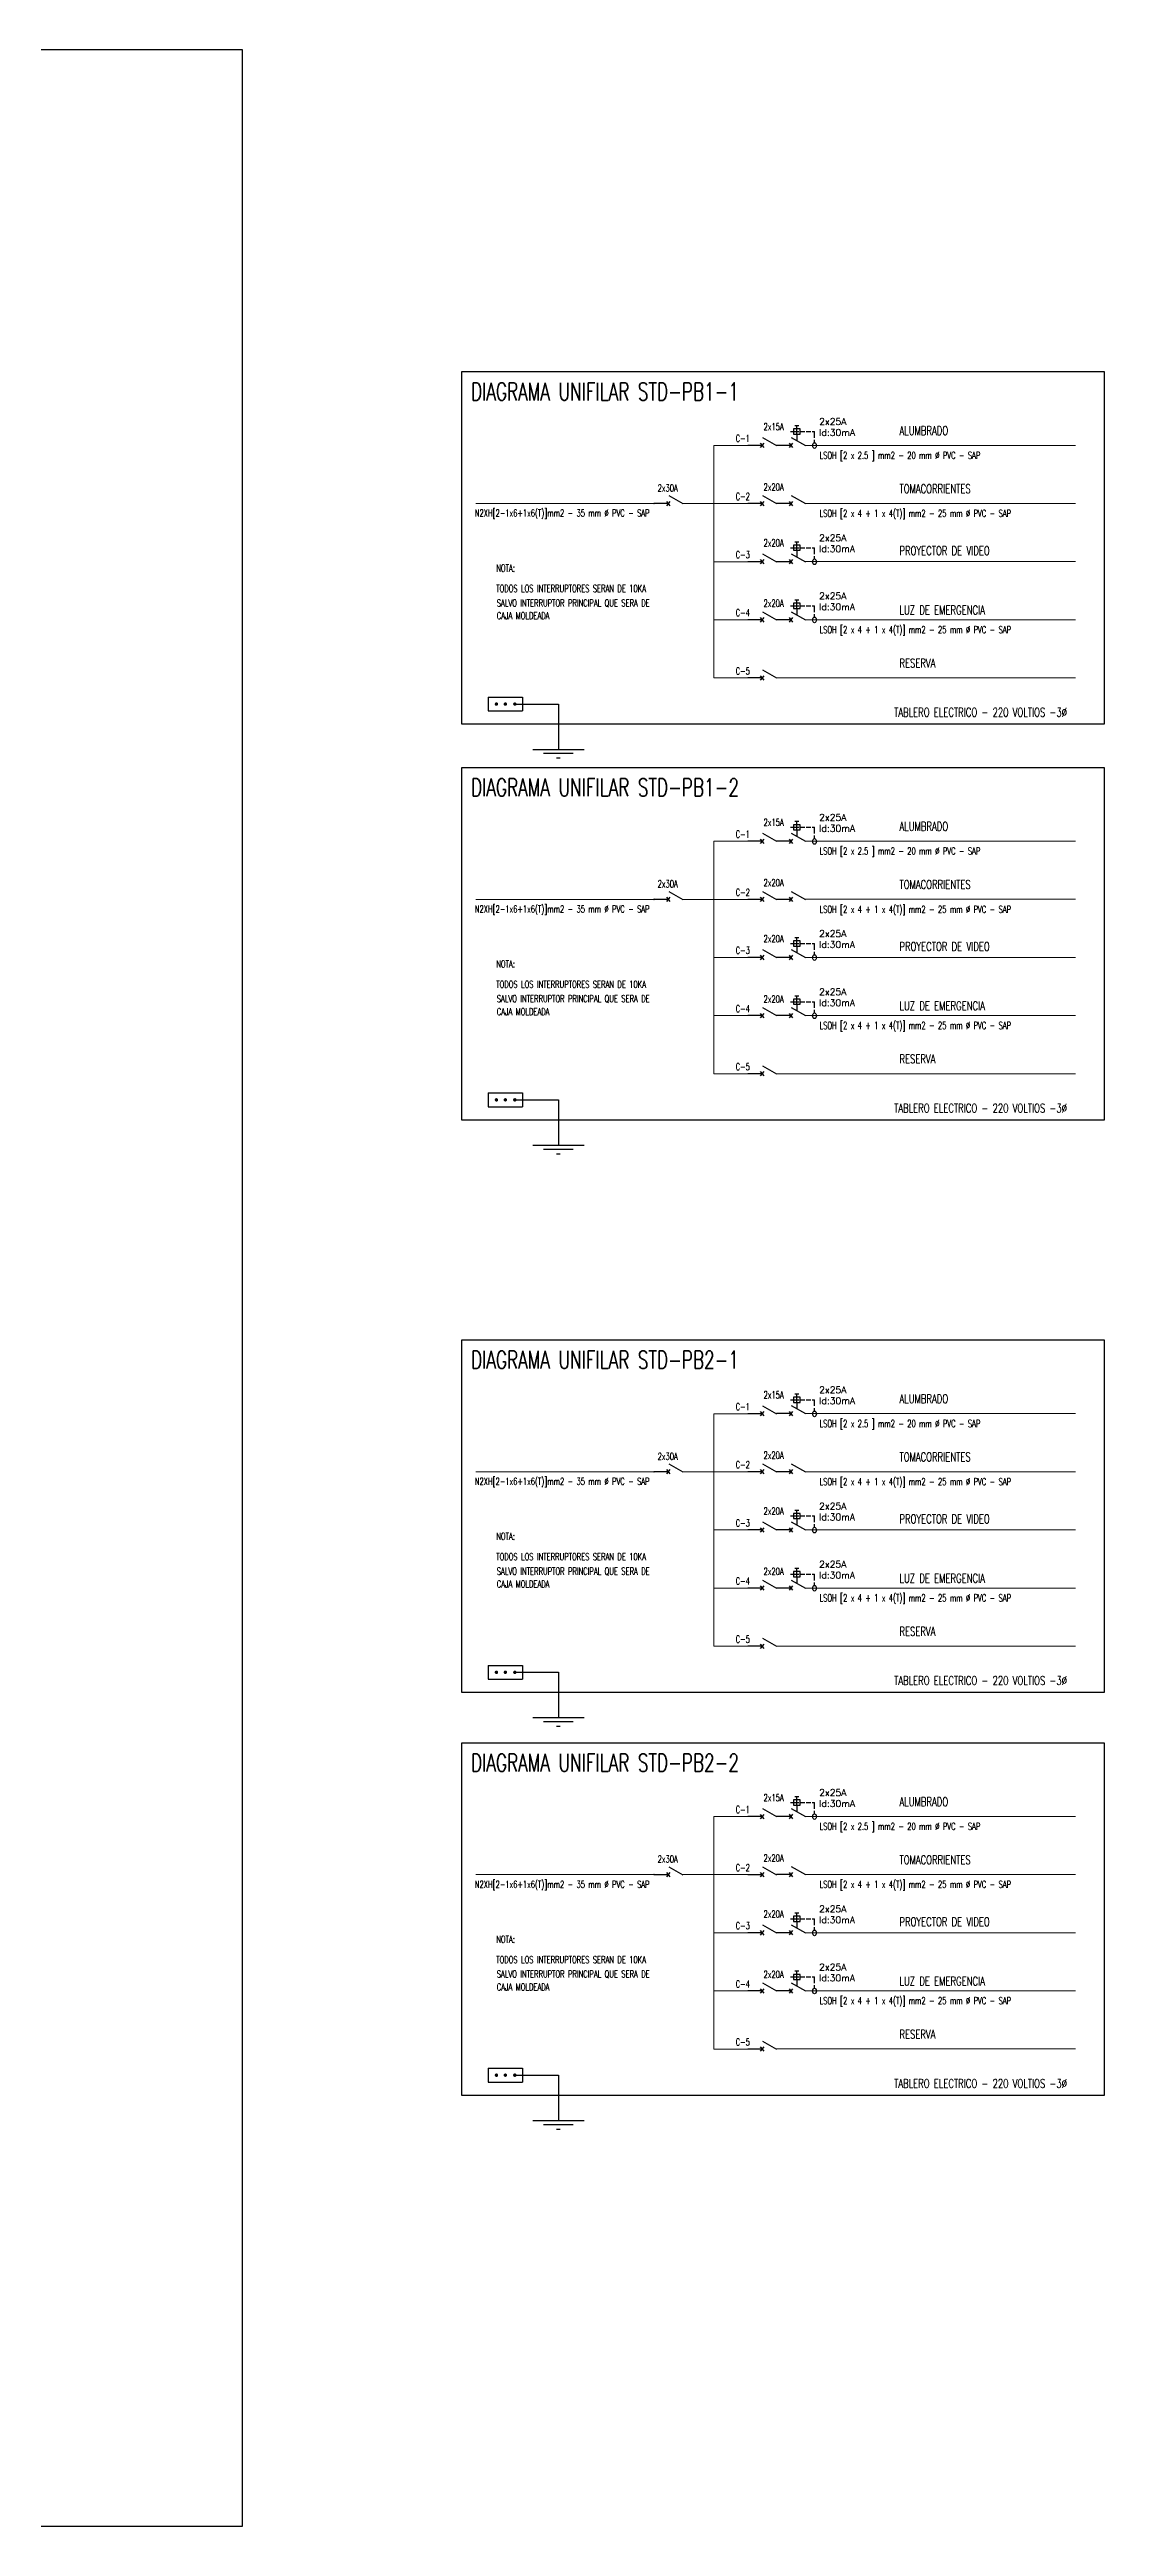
# Model space of a CAD drawing. Header units: millimetres. Extents: x 3354 to 3637, y 1117 to 1358.
# Drawn here: x 3459.94 to 3474.73, y 1164.46 to 1199.18 of the extents above; entities that cross this region are included whole.
import ezdxf

# ---------------------------------------------------------------- set-up
doc = ezdxf.new("R2010")
doc.units = ezdxf.units.MM
doc.linetypes.add('CONTINUA', pattern=[0])
doc.linetypes.add('HIDDEN2', pattern=[0.1875, 0.125, -0.0625])
doc.layers.add('06- DIAFRAMA UNIFILARES', color=44, linetype='HIDDEN2', lineweight=15)
for name, color, linetype in [('06-LNA FZA', 150, 'Continuous'), ('10LAUXILIAR', 1, 'Continuous'), ('40ALUMBRADO', 5, 'Continuous'), ('B-NOTAS', 7, 'Continuous'), ('EQUIPOS', 4, 'Continuous'), ('G-TEXTOS-NOTAS', 7, 'Continuous')]:
    doc.layers.add(name, color=color, linetype=linetype)
doc.styles.add('50-NOTAS', font='romans.shx', dxfattribs={"height": 0.1})
doc.styles.add('B-NOTAS', font='romans.shx', dxfattribs={"width": 0.8, "height": 2.5})

# ---------------------------------------------------------------- blocks, each defined once
blk = doc.blocks.new('SC')
at = {"layer": '06-LNA FZA'}
for p, q in [((-0.432, 0.057), (-0.342, -0.059)), ((-0.342, 0.057), (-0.432, -0.059)), ((-0.374, 0.211), (0, -0.001)), ((-0.387, -0.001), (-0.765, -0.001))]:
    blk.add_line(p, q, dxfattribs=at)
blk = doc.blocks.new('DIFERENCIAL')
at = {"color": 1, "linetype": 'Continuous', "ltscale": 0.1}
for p, q in [((-0.509, 0.412), (-0.575, 0.412)), ((-0.642, 0.319), (-0.602, 0.319)), ((-0.58, 0.319), (-0.504, 0.319)), ((-0.542, 0.281), (-0.542, 0.356)), ((-0.48, 0.319), (-0.407, 0.319)), ((-0.385, 0.319), (-0.31, 0.319)), ((-0.287, 0.319), (-0.248, 0.319)), ((-0.248, 0.216), (-0.248, 0.319)), ((-0.248, 0.134), (-0.248, 0.183))]:
    blk.add_line(p, q, dxfattribs=at)
for points in [[(-0.542, 0.376), (-0.542, 0.412)], [(-0.542, 0.261), (-0.542, 0.171)]]:
    blk.add_lwpolyline(points, dxfattribs=at)
blk.add_lwpolyline([(-0.596, 0.276), (-0.486, 0.276), (-0.486, 0.361), (-0.596, 0.361)], close=True, dxfattribs=at)
blk.add_ellipse((-0.248, 0.087), major_axis=(0, -0.0467), ratio=0.654896, dxfattribs=at)
at = {"layer": 'G-TEXTOS-NOTAS', "style": '50-NOTAS'}
for s, p in [('2x25A', (-0.172, 0.427)), ('Id:30mA', (-0.172, 0.247))]:
    blk.add_text(s, height=0.11, dxfattribs=at).set_placement(p)
blk = doc.blocks.new('ID')
at = {"color": 1, "linetype": 'Continuous', "ltscale": 0.1}
for p, q in [((3472.703, 1590.813), (3472.737, 1590.813)), ((3472.756, 1590.813), (3472.82, 1590.813)), ((3472.816, 1590.892), (3472.76, 1590.892)), ((3472.788, 1590.781), (3472.788, 1590.845)), ((3472.841, 1590.813), (3472.903, 1590.813)), ((3472.922, 1590.813), (3472.986, 1590.813)), ((3473.005, 1590.813), (3473.038, 1590.813)), ((3473.038, 1590.725), (3473.038, 1590.813)), ((3473.038, 1590.655), (3473.038, 1590.697))]:
    blk.add_line(p, q, dxfattribs=at)
blk.add_lwpolyline([(3472.742, 1590.777), (3472.835, 1590.777), (3472.835, 1590.849), (3472.742, 1590.849)], close=True, dxfattribs=at)
for points in [[(3472.788, 1590.862), (3472.788, 1590.892)], [(3472.788, 1590.764), (3472.788, 1590.687)]]:
    blk.add_lwpolyline(points, dxfattribs=at)
blk.add_ellipse((3473.038, 1590.616), major_axis=(0, -0.0398), ratio=0.654896, dxfattribs=at)
at = {"layer": 'G-TEXTOS-NOTAS', "style": '50-NOTAS'}
for s, p in [('2x25A', (3473.103, 1590.905)), ('Id:30mA', (3473.103, 1590.752))]:
    blk.add_text(s, height=0.0937, dxfattribs=at).set_placement(p)

msp = doc.modelspace()

# ---------------------------------------------------------------- linework, layer by layer
at = {"ltscale": 2}
msp.add_lwpolyline([(3410.089, 1199.183), (3462.641, 1199.183), (3462.641, 1164.459), (3410.089, 1164.459)], close=True, dxfattribs=at)
at = {"layer": '06- DIAFRAMA UNIFILARES', "color": 150, "linetype": 'CONTINUA'}
for p, q in [((3469.256, 1193.633), (3469.256, 1190.373)), ((3469.73, 1193.633), (3469.256, 1193.633)), ((3470.538, 1193.634), (3474.326, 1193.634)), ((3468.418, 1192.818), (3465.917, 1192.818)), ((3469.256, 1192.818), (3468.819, 1192.818)), ((3469.73, 1192.818), (3469.256, 1192.818)), ((3470.538, 1192.819), (3474.326, 1192.819)), ((3469.73, 1192.003), (3469.256, 1192.003)), ((3470.538, 1192.004), (3474.326, 1192.004)), ((3469.73, 1191.188), (3469.256, 1191.188)), ((3470.538, 1191.189), (3474.326, 1191.189)), ((3469.73, 1190.373), (3469.256, 1190.373)), ((3470.133, 1190.374), (3474.326, 1190.374)), ((3469.256, 1188.084), (3469.256, 1184.825)), ((3469.73, 1188.084), (3469.256, 1188.084)), ((3470.538, 1188.085), (3474.326, 1188.085)), ((3468.418, 1187.269), (3465.917, 1187.269)), ((3469.256, 1187.269), (3468.819, 1187.269)), ((3469.73, 1187.269), (3469.256, 1187.269)), ((3470.538, 1187.27), (3474.326, 1187.27)), ((3469.73, 1186.454), (3469.256, 1186.454)), ((3470.538, 1186.455), (3474.326, 1186.455)), ((3469.73, 1185.64), (3469.256, 1185.64)), ((3470.538, 1185.64), (3474.326, 1185.64)), ((3469.73, 1184.825), (3469.256, 1184.825)), ((3470.133, 1184.825), (3474.326, 1184.825)), ((3469.256, 1180.059), (3469.256, 1176.8)), ((3469.73, 1180.059), (3469.256, 1180.059)), ((3470.538, 1180.06), (3474.326, 1180.06)), ((3468.418, 1179.245), (3465.917, 1179.245)), ((3469.256, 1179.245), (3468.819, 1179.245)), ((3469.73, 1179.245), (3469.256, 1179.245)), ((3470.538, 1179.245), (3474.326, 1179.245)), ((3469.73, 1178.43), (3469.256, 1178.43)), ((3470.538, 1178.43), (3474.326, 1178.43)), ((3469.73, 1177.615), (3469.256, 1177.615)), ((3470.538, 1177.615), (3474.326, 1177.615)), ((3469.73, 1176.8), (3469.256, 1176.8)), ((3470.133, 1176.8), (3474.326, 1176.8)), ((3469.256, 1174.412), (3469.256, 1171.152)), ((3469.73, 1174.412), (3469.256, 1174.412)), ((3470.538, 1174.412), (3474.326, 1174.412)), ((3468.418, 1173.597), (3465.917, 1173.597)), ((3469.256, 1173.597), (3468.819, 1173.597)), ((3469.73, 1173.597), (3469.256, 1173.597)), ((3470.538, 1173.597), (3474.326, 1173.597)), ((3469.73, 1172.782), (3469.256, 1172.782)), ((3470.538, 1172.783), (3474.326, 1172.783)), ((3469.73, 1171.967), (3469.256, 1171.967)), ((3470.538, 1171.968), (3474.326, 1171.968)), ((3469.73, 1171.152), (3469.256, 1171.152)), ((3470.133, 1171.153), (3474.326, 1171.153))]:
    msp.add_line(p, q, dxfattribs=at)
at = {"layer": '10LAUXILIAR', "color": 3, "linetype": 'Continuous'}
for p, q in [((3466.091, 1190.103, -1.41), (3466.571, 1190.103, -1.41)), ((3466.091, 1190.103, -1.41), (3466.091, 1189.911, -1.41)), ((3466.476, 1190.007, -1.41), (3467.074, 1190.007, -1.41)), ((3466.571, 1190.103, -1.41), (3466.571, 1189.911, -1.41)), ((3467.074, 1190.007, -1.41), (3467.074, 1189.372, -1.41)), ((3466.091, 1189.911, -1.41), (3466.571, 1189.911, -1.41)), ((3466.714, 1189.372, -1.41), (3467.434, 1189.372, -1.41)), ((3466.865, 1189.318, -1.41), (3467.283, 1189.318, -1.41)), ((3467.047, 1189.252, -1.41), (3467.101, 1189.252, -1.41)), ((3466.091, 1184.555, -1.41), (3466.571, 1184.555, -1.41)), ((3466.091, 1184.555, -1.41), (3466.091, 1184.363, -1.41)), ((3466.476, 1184.459, -1.41), (3467.074, 1184.459, -1.41)), ((3466.571, 1184.555, -1.41), (3466.571, 1184.363, -1.41)), ((3467.074, 1184.459, -1.41), (3467.074, 1183.824, -1.41)), ((3466.091, 1184.363, -1.41), (3466.571, 1184.363, -1.41)), ((3466.714, 1183.824, -1.41), (3467.434, 1183.824, -1.41)), ((3466.865, 1183.769, -1.41), (3467.283, 1183.769, -1.41)), ((3467.047, 1183.704, -1.41), (3467.101, 1183.704, -1.41)), ((3466.091, 1176.53, -1.41), (3466.571, 1176.53, -1.41)), ((3466.091, 1176.53, -1.41), (3466.091, 1176.338, -1.41)), ((3466.571, 1176.53, -1.41), (3466.571, 1176.338, -1.41)), ((3466.091, 1176.338, -1.41), (3466.571, 1176.338, -1.41)), ((3466.476, 1176.434, -1.41), (3467.074, 1176.434, -1.41)), ((3467.074, 1176.434, -1.41), (3467.074, 1175.799, -1.41)), ((3466.714, 1175.799, -1.41), (3467.434, 1175.799, -1.41)), ((3466.865, 1175.744, -1.41), (3467.283, 1175.744, -1.41)), ((3467.047, 1175.679, -1.41), (3467.101, 1175.679, -1.41)), ((3466.091, 1170.882, -1.41), (3466.571, 1170.882, -1.41)), ((3466.091, 1170.882, -1.41), (3466.091, 1170.69, -1.41)), ((3466.571, 1170.882, -1.41), (3466.571, 1170.69, -1.41)), ((3466.091, 1170.69, -1.41), (3466.571, 1170.69, -1.41)), ((3466.476, 1170.786, -1.41), (3467.074, 1170.786, -1.41)), ((3467.074, 1170.786, -1.41), (3467.074, 1170.151, -1.41)), ((3466.714, 1170.151, -1.41), (3467.434, 1170.151, -1.41)), ((3466.865, 1170.096, -1.41), (3467.283, 1170.096, -1.41)), ((3467.047, 1170.031, -1.41), (3467.101, 1170.031, -1.41))]:
    msp.add_line(p, q, dxfattribs=at)
at = {"layer": '10LAUXILIAR', "color": 3, "linetype": 'Continuous', "const_width": 0.024}
for points in [[(3466.194, 1190.007, 1), (3466.218, 1190.007, 1)], [(3466.319, 1190.007, 1), (3466.343, 1190.007, 1)], [(3466.452, 1190.007, 1), (3466.476, 1190.007, 1)], [(3466.194, 1184.459, 1), (3466.218, 1184.459, 1)], [(3466.319, 1184.459, 1), (3466.343, 1184.459, 1)], [(3466.452, 1184.459, 1), (3466.476, 1184.459, 1)], [(3466.194, 1176.434, 1), (3466.218, 1176.434, 1)], [(3466.319, 1176.434, 1), (3466.343, 1176.434, 1)], [(3466.452, 1176.434, 1), (3466.476, 1176.434, 1)], [(3466.194, 1170.786, 1), (3466.218, 1170.786, 1)], [(3466.319, 1170.786, 1), (3466.343, 1170.786, 1)], [(3466.452, 1170.786, 1), (3466.476, 1170.786, 1)]]:
    msp.add_lwpolyline(points, format="xyb", close=True, dxfattribs=at)
at = {"layer": '40ALUMBRADO'}
for points in [[(3474.732, 1194.664), (3465.714, 1194.664), (3465.714, 1189.728), (3474.732, 1189.728)], [(3474.732, 1189.115), (3465.714, 1189.115), (3465.714, 1184.179), (3474.732, 1184.179)], [(3474.732, 1181.09), (3465.714, 1181.09), (3465.714, 1176.154), (3474.732, 1176.154)], [(3474.732, 1175.442), (3465.714, 1175.442), (3465.714, 1170.506), (3474.732, 1170.506)]]:
    msp.add_lwpolyline(points, close=True, dxfattribs=at)
for points in [[(3468.418, 1192.819), (3468.415, 1192.819), (3468.415, 1192.818), (3468.418, 1192.818)], [(3468.819, 1192.818), (3468.819, 1192.818), (3468.819, 1192.819), (3468.819, 1192.819)], [(3468.418, 1187.27), (3468.415, 1187.27), (3468.415, 1187.269), (3468.418, 1187.269)], [(3468.819, 1187.269), (3468.819, 1187.269), (3468.819, 1187.27), (3468.819, 1187.27)], [(3468.418, 1179.245), (3468.415, 1179.245), (3468.415, 1179.245), (3468.418, 1179.245)], [(3468.819, 1179.245), (3468.819, 1179.245), (3468.819, 1179.245), (3468.819, 1179.245)], [(3468.418, 1173.597), (3468.415, 1173.597), (3468.415, 1173.597), (3468.418, 1173.597)], [(3468.819, 1173.597), (3468.819, 1173.597), (3468.819, 1173.597), (3468.819, 1173.597)]]:
    msp.add_lwpolyline(points, dxfattribs=at)

# ---------------------------------------------------------------- block references
at = {"layer": '06- DIAFRAMA UNIFILARES', "color": 1, "linetype": 'CONTINUA', "xscale": 0.5280000000003002, "yscale": 0.5280000000003002, "zscale": 0.5280000000003002}
for p in [(3470.134, 1193.634), (3470.538, 1193.634), (3468.819, 1192.819), (3470.134, 1192.819), (3470.538, 1192.819), (3470.134, 1192.004), (3470.538, 1192.004), (3470.134, 1191.189), (3470.538, 1191.189), (3470.134, 1190.374), (3470.134, 1188.085), (3470.538, 1188.085), (3468.819, 1187.27), (3470.134, 1187.27), (3470.538, 1187.27), (3470.134, 1186.455), (3470.538, 1186.455), (3470.134, 1185.64), (3470.538, 1185.641), (3470.134, 1184.825), (3470.134, 1180.06), (3470.538, 1180.061), (3468.819, 1179.245), (3470.134, 1179.245), (3470.538, 1179.246), (3470.134, 1178.43), (3470.538, 1178.431), (3470.134, 1177.615), (3470.538, 1177.616), (3470.134, 1176.8), (3470.134, 1174.412), (3470.538, 1174.413), (3468.819, 1173.597), (3470.134, 1173.597), (3470.538, 1173.598), (3470.134, 1172.782), (3470.538, 1172.783), (3470.134, 1171.967), (3470.538, 1171.968), (3470.134, 1171.152)]:
    msp.add_blockref('SC', p, dxfattribs=at)
at = {"layer": '40ALUMBRADO'}
for p in [(-2.372, -398.614), (-2.372, -398.614), (-2.372, -399.429), (-2.372, -399.429), (-2.372, -404.163), (-2.372, -404.163), (-2.372, -404.978), (-2.372, -404.978), (-2.372, -412.188), (-2.372, -412.188), (-2.372, -413.003), (-2.372, -413.003), (-2.372, -417.835), (-2.372, -417.835), (-2.372, -418.65), (-2.372, -418.65)]:
    msp.add_blockref('ID', p, dxfattribs=at)
at = {"layer": 'EQUIPOS', "color": 3, "xscale": 0.8522151218380829, "yscale": 0.8522151218380829, "zscale": 0.8522151218380829}
for p in [(3470.878, 1193.557), (3470.878, 1188.008), (3470.878, 1179.983), (3470.878, 1174.336)]:
    msp.add_blockref('DIFERENCIAL', p, dxfattribs=at)

# ---------------------------------------------------------------- texts
at = {"layer": 'B-NOTAS', "style": 'B-NOTAS', "width": 0.7}
for s, height, p in [('DIAGRAMA UNIFILAR STD-PB1-1', 0.2475, (3465.85, 1194.265)), ('2x15A', 0.099, (3469.952, 1193.847)), ('ALUMBRADO ', 0.1237, (3471.857, 1193.779)), ('LSOH [2 x 2.5 ] mm2 - 20 mm %%C PVC - SAP', 0.099, (3470.737, 1193.446)), ('2x30A', 0.099, (3468.467, 1192.987)), ('2x20A', 0.099, (3469.952, 1193.001)), ('TOMACORRIENTES', 0.12375, (3471.857, 1192.965)), ('N2XH[2-1x6+1x6(T)]mm2 - 35 mm %%C PVC - SAP', 0.099, (3465.903, 1192.635, 1.41)), ('LSOH [2 x 4 + 1 x 4(T)] mm2 - 25 mm %%C PVC - SAP', 0.099, (3470.737, 1192.631)), ('2x20A', 0.099, (3469.952, 1192.218)), ('2x20A', 0.099, (3469.952, 1192.218)), ('PROYECTOR DE VIDEO', 0.12375, (3471.857, 1192.096)), ('NOTA:', 0.099, (3466.203, 1191.863)), ('TODOS LOS INTERRUPTORES SERAN DE 10KA', 0.099, (3466.203, 1191.578)), ('SALVO INTERRUPTOR PRINCIPAL QUE SERA DE ', 0.099, (3466.211, 1191.376)), ('2x20A', 0.099, (3469.952, 1191.372)), ('LUZ DE EMERGENCIA', 0.12375, (3471.857, 1191.264)), ('CAJA MOLDEADA', 0.099, (3466.211, 1191.196)), ('LSOH [2 x 4 + 1 x 4(T)] mm2 - 25 mm %%C PVC - SAP', 0.099, (3470.737, 1191.001)), ('RESERVA', 0.1237, (3471.857, 1190.52)), ('TABLERO ELECTRICO - 220 VOLTIOS -3Ø', 0.12375, (3471.782, 1189.83, -1.41)), ('DIAGRAMA UNIFILAR STD-PB1-2', 0.2475, (3465.85, 1188.716)), ('2x15A', 0.099, (3469.952, 1188.299)), ('ALUMBRADO ', 0.1237, (3471.857, 1188.231)), ('LSOH [2 x 2.5 ] mm2 - 20 mm %%C PVC - SAP', 0.099, (3470.737, 1187.897)), ('2x20A', 0.099, (3469.952, 1187.453)), ('N2XH[2-1x6+1x6(T)]mm2 - 35 mm %%C PVC - SAP', 0.099, (3465.903, 1187.086, 1.41)), ('2x30A', 0.099, (3468.467, 1187.438)), ('TOMACORRIENTES', 0.12375, (3471.857, 1187.416)), ('LSOH [2 x 4 + 1 x 4(T)] mm2 - 25 mm %%C PVC - SAP', 0.099, (3470.737, 1187.082)), ('2x20A', 0.099, (3469.952, 1186.669)), ('2x20A', 0.099, (3469.952, 1186.669)), ('PROYECTOR DE VIDEO', 0.12375, (3471.857, 1186.547)), ('NOTA:', 0.099, (3466.203, 1186.315)), ('TODOS LOS INTERRUPTORES SERAN DE 10KA', 0.099, (3466.203, 1186.029)), ('SALVO INTERRUPTOR PRINCIPAL QUE SERA DE ', 0.099, (3466.211, 1185.827)), ('2x20A', 0.099, (3469.952, 1185.823)), ('LUZ DE EMERGENCIA', 0.12375, (3471.857, 1185.715)), ('CAJA MOLDEADA', 0.099, (3466.211, 1185.647)), ('LSOH [2 x 4 + 1 x 4(T)] mm2 - 25 mm %%C PVC - SAP', 0.099, (3470.737, 1185.452)), ('RESERVA', 0.1237, (3471.857, 1184.971)), ('TABLERO ELECTRICO - 220 VOLTIOS -3Ø', 0.12375, (3471.782, 1184.281, -1.41)), ('DIAGRAMA UNIFILAR STD-PB2-1', 0.2475, (3465.85, 1180.691)), ('2x15A', 0.099, (3469.952, 1180.274)), ('ALUMBRADO ', 0.1237, (3471.857, 1180.206)), ('LSOH [2 x 2.5 ] mm2 - 20 mm %%C PVC - SAP', 0.099, (3470.737, 1179.872)), ('2x30A', 0.099, (3468.467, 1179.413)), ('2x20A', 0.099, (3469.952, 1179.428)), ('TOMACORRIENTES', 0.12375, (3471.857, 1179.391)), ('N2XH[2-1x6+1x6(T)]mm2 - 35 mm %%C PVC - SAP', 0.099, (3465.903, 1179.061, 1.41)), ('LSOH [2 x 4 + 1 x 4(T)] mm2 - 25 mm %%C PVC - SAP', 0.099, (3470.737, 1179.057)), ('2x20A', 0.099, (3469.952, 1178.644)), ('2x20A', 0.099, (3469.952, 1178.644)), ('PROYECTOR DE VIDEO', 0.12375, (3471.857, 1178.522)), ('NOTA:', 0.099, (3466.203, 1178.29)), ('TODOS LOS INTERRUPTORES SERAN DE 10KA', 0.099, (3466.203, 1178.004)), ('SALVO INTERRUPTOR PRINCIPAL QUE SERA DE ', 0.099, (3466.211, 1177.802)), ('2x20A', 0.099, (3469.952, 1177.798)), ('CAJA MOLDEADA', 0.099, (3466.211, 1177.622)), ('LSOH [2 x 4 + 1 x 4(T)] mm2 - 25 mm %%C PVC - SAP', 0.099, (3470.737, 1177.428)), ('LUZ DE EMERGENCIA', 0.12375, (3471.857, 1177.69)), ('RESERVA', 0.1237, (3471.857, 1176.946)), ('TABLERO ELECTRICO - 220 VOLTIOS -3Ø', 0.12375, (3471.782, 1176.256, -1.41)), ('DIAGRAMA UNIFILAR STD-PB2-2', 0.2475, (3465.85, 1175.043)), ('2x15A', 0.099, (3469.952, 1174.626)), ('ALUMBRADO ', 0.1237, (3471.857, 1174.558)), ('LSOH [2 x 2.5 ] mm2 - 20 mm %%C PVC - SAP', 0.099, (3470.737, 1174.225)), ('2x30A', 0.099, (3468.467, 1173.766)), ('2x20A', 0.099, (3469.952, 1173.78)), ('TOMACORRIENTES', 0.12375, (3471.857, 1173.743)), ('N2XH[2-1x6+1x6(T)]mm2 - 35 mm %%C PVC - SAP', 0.099, (3465.903, 1173.413, 1.41)), ('LSOH [2 x 4 + 1 x 4(T)] mm2 - 25 mm %%C PVC - SAP', 0.099, (3470.737, 1173.41)), ('2x20A', 0.099, (3469.952, 1172.996)), ('2x20A', 0.099, (3469.952, 1172.996)), ('PROYECTOR DE VIDEO', 0.12375, (3471.857, 1172.874)), ('NOTA:', 0.099, (3466.203, 1172.642)), ('TODOS LOS INTERRUPTORES SERAN DE 10KA', 0.099, (3466.203, 1172.356)), ('SALVO INTERRUPTOR PRINCIPAL QUE SERA DE ', 0.099, (3466.211, 1172.155)), ('CAJA MOLDEADA', 0.099, (3466.211, 1171.974)), ('2x20A', 0.099, (3469.952, 1172.15)), ('LUZ DE EMERGENCIA', 0.12375, (3471.857, 1172.042)), ('LSOH [2 x 4 + 1 x 4(T)] mm2 - 25 mm %%C PVC - SAP', 0.099, (3470.737, 1171.78)), ('RESERVA', 0.1237, (3471.857, 1171.298)), ('TABLERO ELECTRICO - 220 VOLTIOS -3Ø', 0.12375, (3471.782, 1170.608, -1.41))]:
    msp.add_text(s, height=height, dxfattribs=at).set_placement(p)
at = {"layer": 'B-NOTAS', "ltscale": 0.25, "style": 'B-NOTAS', "width": 0.7}
for s, p in [('C-1', (3469.561, 1193.683)), ('C-2', (3469.561, 1192.868)), ('C-3', (3469.561, 1192.053)), ('C-4', (3469.561, 1191.238)), ('C-5', (3469.561, 1190.423)), ('C-1', (3469.561, 1188.134)), ('C-2', (3469.561, 1187.319)), ('C-3', (3469.561, 1186.504)), ('C-4', (3469.561, 1185.689)), ('C-5', (3469.561, 1184.874)), ('C-1', (3469.561, 1180.109)), ('C-2', (3469.561, 1179.294)), ('C-3', (3469.561, 1178.479)), ('C-4', (3469.561, 1177.664)), ('C-5', (3469.561, 1176.849)), ('C-1', (3469.561, 1174.461)), ('C-2', (3469.561, 1173.646)), ('C-3', (3469.561, 1172.831)), ('C-4', (3469.561, 1172.016)), ('C-5', (3469.561, 1171.201))]:
    msp.add_text(s, height=0.099, dxfattribs=at).set_placement(p)

doc.saveas('drawing.dxf')
